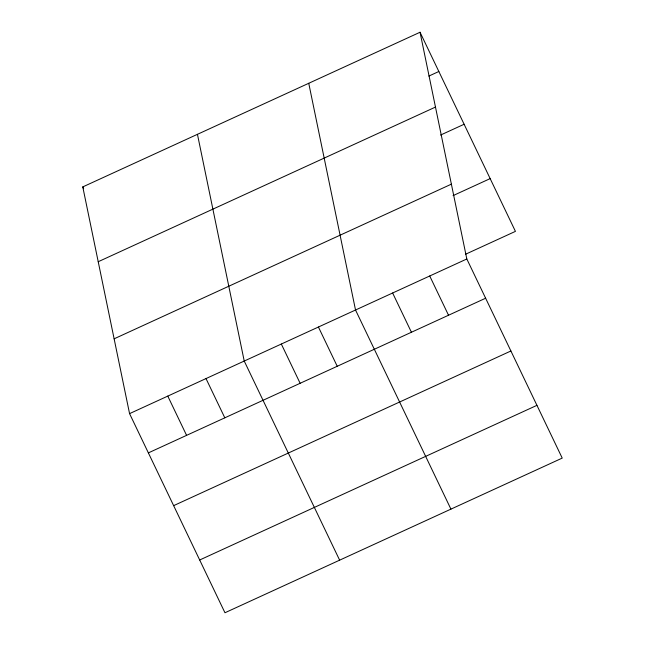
<?xml version="1.0" encoding="UTF-8"?>
<svg xmlns="http://www.w3.org/2000/svg" width="645" height="645" viewBox="0 0 645 645"><rect width="100%" height="100%" fill="white"/><g stroke="black" fill="none" stroke-linecap="round" stroke-linejoin="round"><path stroke-width="0.97" d="M420.04 32.25L466.819 258.976L562.222 458.095L224.96 612.75L129.564 413.63L82.778 186.905L420.04 32.25L515.436 231.37L465.674 254.186M428.893 76.062L438.842 71.498M98.217 261.725L435.48 107.07M440.591 135.047L464.118 124.259M114.125 338.819L451.379 184.156M453.064 195.62L490.16 178.609M129.564 413.63L466.819 258.976M148.366 452.887L485.629 298.224M173.642 505.64L510.904 350.985M199.684 559.997L536.946 405.334M429.723 275.987L448.525 315.236M392.628 292.999L411.429 332.248M450.928 509.131L355.524 310.011L308.745 83.286M318.428 327.023L337.23 366.279M281.325 344.035L300.135 383.291M339.633 560.166L244.229 361.047L197.451 134.321M206.005 378.575L224.815 417.831M82.778 186.905L83.632 188.695M167.781 396.103L186.59 435.359"/></g></svg>
